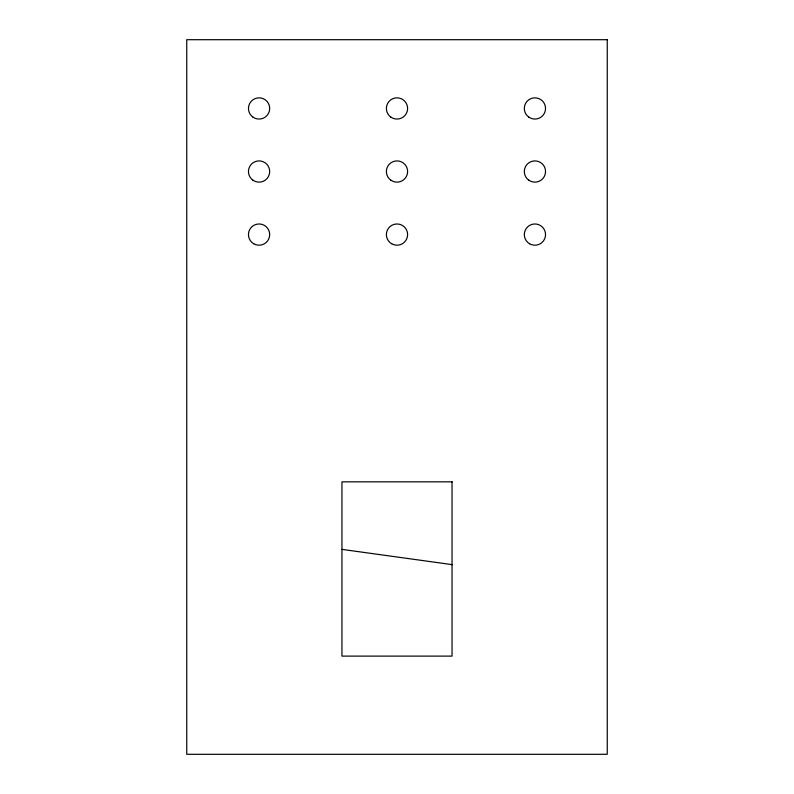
<?xml version="1.0" encoding="UTF-8"?>
<svg xmlns="http://www.w3.org/2000/svg" width="794" height="794" viewBox="0 0 794 794"><rect width="100%" height="100%" fill="white"/><g stroke="black" fill="none" stroke-linecap="round" stroke-linejoin="round"><path stroke-width="1.19" d="M452.203 481.839L341.956 481.839L341.956 656.112L452.044 656.112L452.044 481.839M341.956 549.369L452.491 564.683M607.251 39.7L186.749 39.7L186.749 754.3L607.251 754.3L607.251 39.7M390.886 117.125A10.61 10.61 0 0 0 407.57 109.403A10.61 10.61 0 0 0 392.544 98.823A10.61 10.61 0 0 0 390.886 117.125M390.886 180.198A10.61 10.61 0 0 0 407.57 172.477A10.61 10.61 0 0 0 392.544 161.887A10.61 10.61 0 0 0 390.886 180.198M391.69 243.778A10.61 10.61 0 0 0 407.61 234.587A10.61 10.61 0 0 0 391.69 225.397A10.61 10.61 0 0 0 391.69 243.778M528.814 117.125A10.61 10.61 0 0 0 545.498 109.403A10.61 10.61 0 0 0 530.471 98.823A10.61 10.61 0 0 0 528.814 117.125M528.814 180.198A10.61 10.61 0 0 0 545.498 172.477A10.61 10.61 0 0 0 530.471 161.887A10.61 10.61 0 0 0 528.814 180.198M529.618 243.778A10.61 10.61 0 0 0 545.538 234.587A10.61 10.61 0 0 0 529.618 225.397A10.61 10.61 0 0 0 529.618 243.778M253.762 243.778A10.61 10.61 0 0 0 269.682 234.587A10.61 10.61 0 0 0 253.762 225.397A10.61 10.61 0 0 0 253.762 243.778M252.958 180.198A10.61 10.61 0 0 0 269.642 172.477A10.61 10.61 0 0 0 254.616 161.887A10.61 10.61 0 0 0 252.958 180.198M252.958 117.125A10.61 10.61 0 0 0 269.642 109.403A10.61 10.61 0 0 0 254.616 98.823A10.61 10.61 0 0 0 252.958 117.125"/></g></svg>
